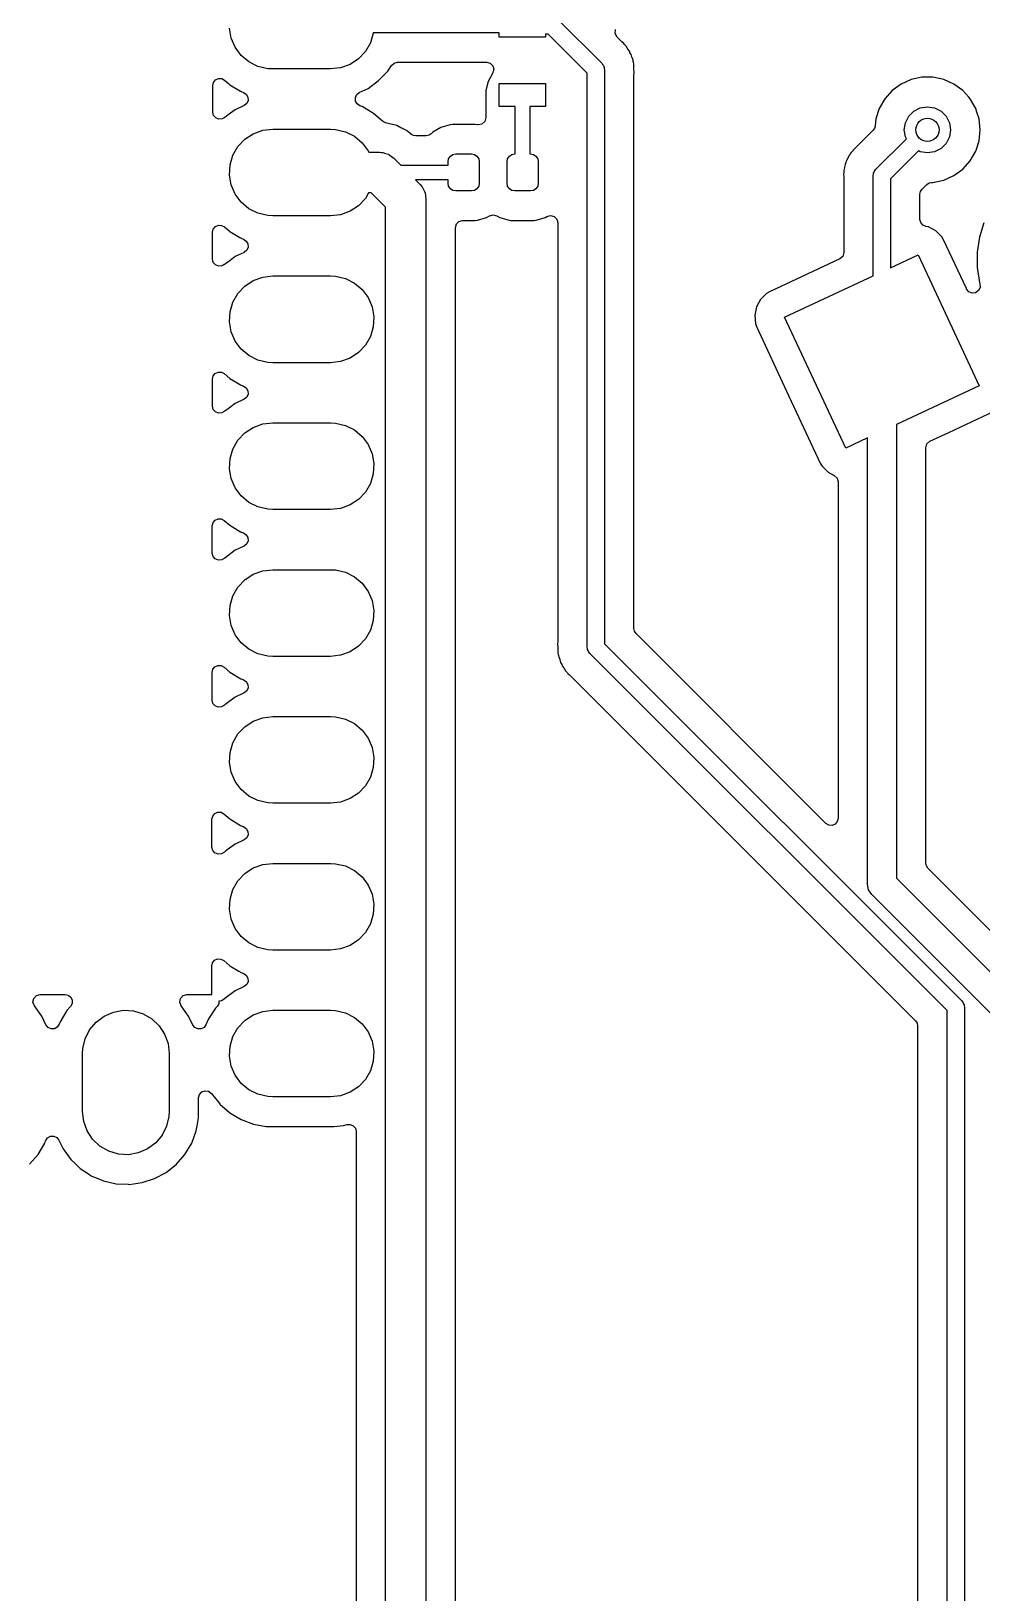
# Model space of a CAD drawing. Extents: x 15 to 269, y -160 to -43.
# Drawn here: x 144.67 to 161.11, y -106.1 to -79.09 of the extents above; entities that cross this region are included whole.
import ezdxf

# ---------------------------------------------------------------- set-up
doc = ezdxf.new("R2010")
doc.units = 0
doc.layers.add('BLACK', color=7, linetype='CONTINUOUS')

msp = doc.modelspace()

# ---------------------------------------------------------------- linework, layer by layer
at = {"layer": 'BLACK', "linetype": 'CONTINUOUS'}
for p, q in [((148.126, -79.2091), (148.095, -79.0376)), ((150.583, -79.1242), (150.533, -79.2911)), ((152.762, -79.119), (150.583, -79.119)), ((150.583, -79.119), (150.583, -79.1242)), ((152.762, -79.194), (152.762, -79.119)), ((153.776, -78.8879), (154.538, -79.6499)), ((154.767, -79.1318), (154.771, -79.0625)), ((154.8, -79.1927), (154.767, -79.1318)), ((148.194, -79.369), (148.126, -79.2091)), ((148.298, -79.5087), (148.194, -79.369)), ((150.533, -79.2911), (150.446, -79.4419)), ((153.562, -79.194), (152.762, -79.194)), ((153.608, -79.144), (153.562, -79.144)), ((153.562, -79.144), (153.562, -79.194)), ((154.282, -79.8181), (153.608, -79.144)), ((154.872, -79.2643), (154.8, -79.1927)), ((154.88, -79.2721), (154.872, -79.2643)), ((154.916, -79.3016), (154.88, -79.2721)), ((154.929, -79.3191), (154.916, -79.3016)), ((154.941, -79.3339), (154.929, -79.3191)), ((154.956, -79.3492), (154.941, -79.3339)), ((154.98, -79.389), (154.956, -79.3492)), ((154.986, -79.3988), (154.98, -79.389)), ((155.014, -79.4362), (154.986, -79.3988)), ((148.432, -79.6206), (148.298, -79.5087)), ((148.587, -79.6988), (148.432, -79.6206)), ((150.181, -79.6642), (150.017, -79.7238)), ((150.326, -79.5685), (150.181, -79.6642)), ((150.446, -79.4419), (150.326, -79.5685)), ((150.897, -79.6832), (150.942, -79.6423)), ((150.942, -79.6423), (151.001, -79.6275)), ((151.001, -79.6275), (152.541, -79.6275)), ((152.541, -79.6275), (152.602, -79.6438)), ((152.602, -79.6438), (152.648, -79.6884)), ((154.538, -79.6499), (154.548, -79.667)), ((154.548, -79.667), (154.562, -79.681)), ((155.019, -79.4504), (155.014, -79.4362)), ((155.022, -79.4563), (155.019, -79.4504)), ((155.03, -79.4738), (155.022, -79.4563)), ((155.041, -79.4924), (155.03, -79.4738)), ((155.054, -79.5369), (155.041, -79.4924)), ((155.041, -79.4924), (155.041, -79.4924)), ((155.041, -79.4924), (155.041, -79.4924)), ((155.058, -79.5479), (155.054, -79.5369)), ((155.075, -79.5909), (155.058, -79.5479)), ((155.078, -79.6124), (155.075, -79.5909)), ((155.082, -79.6314), (155.078, -79.6124)), ((155.088, -79.6522), (155.082, -79.6314)), ((155.089, -79.6984), (155.088, -79.6522)), ((147.818, -79.976), (147.854, -79.9325)), ((147.854, -79.9325), (147.905, -79.9093)), ((147.905, -79.9093), (147.961, -79.9111)), ((147.961, -79.9111), (148.011, -79.9375)), ((148.011, -79.9375), (148.079, -79.997)), ((148.757, -79.7389), (148.587, -79.6988)), ((148.844, -79.744), (148.757, -79.7389)), ((149.844, -79.744), (148.844, -79.744)), ((150.017, -79.7238), (149.844, -79.744)), ((150.492, -80.0787), (150.675, -79.9456)), ((150.675, -79.9456), (150.832, -79.7818)), ((150.832, -79.7818), (150.897, -79.6832)), ((152.643, -79.8225), (152.568, -79.9589)), ((152.645, -79.8187), (152.643, -79.8225)), ((152.65, -79.8112), (152.645, -79.8187)), ((152.645, -79.8187), (152.645, -79.8187)), ((152.648, -79.6884), (152.665, -79.7496)), ((152.665, -79.7496), (152.65, -79.8112)), ((154.282, -89.7461), (154.282, -79.8181)), ((154.562, -79.681), (154.567, -79.7001)), ((154.567, -79.7001), (154.577, -79.7172)), ((154.577, -79.7172), (154.577, -79.7369)), ((154.577, -79.7369), (154.582, -79.756)), ((154.582, -79.756), (154.582, -89.684)), ((155.09, -79.7101), (155.089, -79.6984)), ((155.09, -79.7146), (155.09, -79.7101)), ((155.09, -79.7437), (155.09, -79.7146)), ((155.09, -79.7146), (155.09, -79.7146)), ((155.091, -79.7476), (155.09, -79.7437)), ((155.09, -79.8424), (155.093, -79.821)), ((155.09, -89.422), (155.09, -79.8424)), ((155.092, -79.8067), (155.091, -79.7476)), ((155.093, -79.821), (155.092, -79.8067)), ((159.884, -79.9276), (159.71, -80.0052)), ((160.071, -79.8878), (159.884, -79.9276)), ((160.262, -79.8878), (160.071, -79.8878)), ((160.071, -79.8878), (160.071, -79.8878)), ((160.449, -79.9276), (160.262, -79.8878)), ((160.262, -79.8878), (160.262, -79.8878)), ((160.623, -80.0052), (160.449, -79.9276)), ((147.805, -80.4892), (147.806, -80.0308)), ((147.806, -80.0308), (147.818, -79.976)), ((148.079, -79.997), (148.101, -80.0163)), ((148.101, -80.0163), (148.287, -80.1269)), ((148.287, -80.1269), (148.296, -80.1325)), ((148.296, -80.1325), (148.31, -80.1377)), ((148.31, -80.1377), (148.338, -80.1482)), ((148.338, -80.1482), (148.385, -80.1802)), ((148.385, -80.1802), (148.413, -80.2303)), ((150.272, -80.2404), (150.295, -80.1881)), ((150.295, -80.1881), (150.34, -80.152)), ((150.34, -80.152), (150.492, -80.0787)), ((152.568, -79.9589), (152.528, -80.114)), ((152.528, -80.114), (152.528, -80.5857)), ((152.762, -80.394), (152.762, -79.994)), ((152.762, -79.994), (153.562, -79.994)), ((153.562, -79.994), (153.562, -80.394)), ((159.555, -80.1175), (159.427, -80.2594)), ((159.71, -80.0052), (159.555, -80.1175)), ((160.778, -80.1175), (160.623, -80.0052)), ((160.623, -80.0052), (160.623, -80.0052)), ((160.879, -80.2303), (160.778, -80.1175)), ((148.196, -80.4493), (148.075, -80.5373)), ((148.348, -80.376), (148.196, -80.4493)), ((148.393, -80.3399), (148.348, -80.376)), ((148.416, -80.2875), (148.393, -80.3399)), ((148.413, -80.2303), (148.416, -80.2875)), ((150.275, -80.2977), (150.272, -80.2404)), ((150.303, -80.3478), (150.275, -80.2977)), ((150.35, -80.3798), (150.303, -80.3478)), ((150.367, -80.3862), (150.35, -80.3798)), ((150.392, -80.3955), (150.367, -80.3862)), ((150.587, -80.5117), (150.392, -80.3955)), ((150.392, -80.3955), (150.392, -80.3955)), ((150.392, -80.3955), (150.392, -80.3955)), ((153.037, -80.394), (152.762, -80.394)), ((153.037, -81.214), (153.037, -80.394)), ((153.562, -80.394), (153.287, -80.394)), ((153.287, -80.394), (153.287, -81.214)), ((159.332, -80.4248), (159.273, -80.6064)), ((159.427, -80.2594), (159.332, -80.4248)), ((159.843, -80.5612), (159.931, -80.4727)), ((159.931, -80.4727), (160.043, -80.4159)), ((160.043, -80.4159), (160.166, -80.3963)), ((160.166, -80.3963), (160.29, -80.4159)), ((160.29, -80.4159), (160.401, -80.4727)), ((160.401, -80.4727), (160.49, -80.5612)), ((160.905, -80.2594), (160.879, -80.2303)), ((161.001, -80.4248), (160.905, -80.2594)), ((161.022, -80.4892), (161.001, -80.4248)), ((147.805, -80.4902), (147.805, -80.4892)), ((147.819, -80.5471), (147.805, -80.4902)), ((147.857, -80.5913), (147.819, -80.5471)), ((147.911, -80.6131), (147.857, -80.5913)), ((147.969, -80.6076), (147.911, -80.6131)), ((148.002, -80.5868), (147.969, -80.6076)), ((148.004, -80.589), (148.002, -80.5868)), ((148.013, -80.5824), (148.004, -80.589)), ((148.075, -80.5373), (148.013, -80.5824)), ((148.013, -80.5824), (148.013, -80.5824)), ((150.743, -80.6485), (150.587, -80.5117)), ((150.795, -80.6754), (150.743, -80.6485)), ((150.884, -80.6977), (150.795, -80.6754)), ((150.888, -80.6984), (150.884, -80.6977)), ((150.966, -80.7156), (150.888, -80.6984)), ((150.988, -80.7234), (150.966, -80.7156)), ((151.06, -80.759), (150.988, -80.7234)), ((150.988, -80.7234), (150.988, -80.7234)), ((150.988, -80.7234), (150.988, -80.7234)), ((151.753, -80.7537), (151.613, -80.8365)), ((151.91, -80.7084), (151.753, -80.7537)), ((151.946, -80.7055), (151.91, -80.7084)), ((152.346, -80.7055), (151.946, -80.7055)), ((152.382, -80.7084), (152.346, -80.7055)), ((152.346, -80.7055), (152.346, -80.7055)), ((152.395, -80.7093), (152.382, -80.7084)), ((152.382, -80.7084), (152.382, -80.7084)), ((152.461, -80.6962), (152.395, -80.7093)), ((152.51, -80.6505), (152.461, -80.6962)), ((152.528, -80.5857), (152.51, -80.6505)), ((159.26, -80.7328), (159.248, -80.7733)), ((159.273, -80.6064), (159.26, -80.7328)), ((159.766, -80.7963), (159.786, -80.6727)), ((159.786, -80.6727), (159.843, -80.5612)), ((160.49, -80.5612), (160.547, -80.6727)), ((160.547, -80.6727), (160.566, -80.7963)), ((161.06, -80.6064), (161.022, -80.4892)), ((161.08, -80.7963), (161.06, -80.6064)), ((148.242, -81.0861), (148.362, -80.9595)), ((148.362, -80.9595), (148.507, -80.8638)), ((148.507, -80.8638), (148.671, -80.8042)), ((148.671, -80.8042), (148.844, -80.784)), ((148.844, -80.784), (149.844, -80.784)), ((149.844, -80.784), (149.931, -80.7891)), ((149.931, -80.7891), (150.101, -80.8292)), ((150.101, -80.8292), (150.256, -80.9074)), ((150.256, -80.9074), (150.39, -81.0193)), ((150.39, -81.0193), (150.494, -81.159)), ((151.063, -80.7604), (151.06, -80.759)), ((151.135, -80.7941), (151.063, -80.7604)), ((151.155, -80.8064), (151.135, -80.7941)), ((151.135, -80.7941), (151.135, -80.7941)), ((151.135, -80.7941), (151.135, -80.7941)), ((151.217, -80.8565), (151.155, -80.8064)), ((151.22, -80.8586), (151.217, -80.8565)), ((151.242, -80.8752), (151.22, -80.8586)), ((151.277, -80.894), (151.242, -80.8752)), ((151.317, -80.9005), (151.277, -80.894)), ((151.498, -80.9005), (151.317, -80.9005)), ((151.546, -80.8911), (151.498, -80.9005)), ((151.586, -80.8642), (151.546, -80.8911)), ((151.613, -80.8365), (151.586, -80.8642)), ((159.224, -80.8076), (158.974, -81.0571)), ((159.248, -80.7733), (159.224, -80.8076)), ((159.273, -81.4777), (159.801, -80.9496)), ((159.786, -80.92), (159.766, -80.7963)), ((159.801, -80.9496), (159.786, -80.92)), ((160.547, -80.92), (160.49, -81.0315)), ((160.566, -80.7963), (160.547, -80.92)), ((161.012, -81.1327), (161.06, -80.9863)), ((161.06, -80.9863), (161.08, -80.7963)), ((148.105, -81.4038), (148.155, -81.2369)), ((148.155, -81.2369), (148.242, -81.0861)), ((150.494, -81.159), (150.504, -81.184)), ((150.504, -81.184), (150.69, -81.184)), ((150.69, -81.184), (150.726, -81.187)), ((150.726, -81.187), (150.733, -81.1867)), ((150.733, -81.1867), (150.737, -81.1879)), ((150.737, -81.1879), (150.748, -81.1888)), ((150.748, -81.1888), (150.795, -81.2052)), ((150.795, -81.2052), (150.844, -81.2196)), ((150.844, -81.2196), (150.85, -81.2238)), ((150.85, -81.2238), (150.857, -81.2262)), ((150.857, -81.2262), (150.896, -81.2572)), ((150.896, -81.2572), (150.937, -81.2865)), ((150.937, -81.2865), (151.06, -81.409)), ((151.876, -81.349), (151.886, -81.2973)), ((151.886, -81.2973), (151.916, -81.2535)), ((151.916, -81.2535), (151.959, -81.2243)), ((151.959, -81.2243), (152.011, -81.214)), ((152.011, -81.214), (152.281, -81.214)), ((152.281, -81.214), (152.333, -81.2243)), ((152.333, -81.2243), (152.376, -81.2535)), ((152.376, -81.2535), (152.406, -81.2973)), ((152.406, -81.2973), (152.416, -81.349)), ((152.896, -81.349), (152.906, -81.2973)), ((152.906, -81.2973), (152.936, -81.2535)), ((152.936, -81.2535), (152.979, -81.2243)), ((152.979, -81.2243), (153.031, -81.214)), ((153.031, -81.214), (153.037, -81.214)), ((153.287, -81.214), (153.301, -81.214)), ((153.301, -81.214), (153.353, -81.2243)), ((153.353, -81.2243), (153.396, -81.2535)), ((153.396, -81.2535), (153.426, -81.2973)), ((153.426, -81.2973), (153.436, -81.349)), ((158.789, -81.2884), (158.784, -81.2989)), ((158.808, -81.2459), (158.789, -81.2884)), ((158.821, -81.2289), (158.808, -81.2459)), ((158.832, -81.2126), (158.821, -81.2289)), ((158.842, -81.1937), (158.832, -81.2126)), ((158.874, -81.1599), (158.842, -81.1937)), ((158.881, -81.1511), (158.874, -81.1599)), ((158.884, -81.1475), (158.881, -81.1511)), ((158.888, -81.1435), (158.884, -81.1475)), ((158.905, -81.1268), (158.888, -81.1435)), ((158.907, -81.1241), (158.905, -81.1268)), ((158.958, -81.0706), (158.907, -81.1241)), ((158.974, -81.0571), (158.958, -81.0706)), ((160.013, -81.1617), (159.529, -81.6459)), ((160.043, -81.1768), (160.013, -81.1617)), ((160.166, -81.1963), (160.043, -81.1768)), ((160.29, -81.1768), (160.166, -81.1963)), ((160.401, -81.12), (160.29, -81.1768)), ((160.49, -81.0315), (160.401, -81.12)), ((160.906, -81.3316), (161.001, -81.1679)), ((161.001, -81.1679), (161.012, -81.1327)), ((148.095, -81.5776), (148.105, -81.4038)), ((151.06, -81.409), (151.876, -81.409)), ((151.876, -81.409), (151.876, -81.349)), ((152.416, -81.349), (152.416, -81.719)), ((152.896, -81.719), (152.896, -81.349)), ((153.436, -81.349), (153.436, -81.719)), ((158.719, -81.5416), (158.715, -81.563)), ((158.715, -81.563), (158.72, -81.609)), ((158.72, -81.5222), (158.719, -81.5416)), ((158.732, -81.4558), (158.72, -81.5006)), ((158.72, -81.5006), (158.72, -81.5222)), ((158.734, -81.4443), (158.732, -81.4558)), ((158.742, -81.3986), (158.734, -81.4443)), ((158.75, -81.3788), (158.742, -81.3986)), ((158.756, -81.3604), (158.75, -81.3788)), ((158.762, -81.3395), (158.756, -81.3604)), ((158.784, -81.2989), (158.762, -81.3395)), ((159.229, -81.5838), (159.234, -81.5647)), ((159.234, -81.545), (159.244, -81.5279)), ((159.234, -81.5647), (159.234, -81.545)), ((159.244, -81.5279), (159.249, -81.5088)), ((159.249, -81.5088), (159.263, -81.4948)), ((159.263, -81.4948), (159.273, -81.4777)), ((160.623, -81.5875), (160.778, -81.4752)), ((160.778, -81.4752), (160.905, -81.3333)), ((160.905, -81.3333), (160.906, -81.3316)), ((148.126, -81.7491), (148.095, -81.5776)), ((148.194, -81.909), (148.126, -81.7491)), ((151.876, -81.659), (151.31, -81.659)), ((151.31, -81.659), (151.391, -81.7405)), ((151.391, -81.7405), (151.415, -81.7681)), ((151.415, -81.7681), (151.42, -81.773)), ((151.42, -81.773), (151.422, -81.7769)), ((151.422, -81.7769), (151.429, -81.7846)), ((151.429, -81.7846), (151.451, -81.83)), ((151.451, -81.83), (151.475, -81.8744)), ((151.876, -81.719), (151.876, -81.659)), ((151.886, -81.7707), (151.876, -81.719)), ((151.916, -81.8145), (151.886, -81.7707)), ((151.959, -81.8437), (151.916, -81.8145)), ((152.376, -81.8145), (152.333, -81.8437)), ((152.406, -81.7707), (152.376, -81.8145)), ((152.416, -81.719), (152.406, -81.7707)), ((152.906, -81.7707), (152.896, -81.719)), ((152.936, -81.8145), (152.906, -81.7707)), ((152.979, -81.8437), (152.936, -81.8145)), ((153.396, -81.8145), (153.353, -81.8437)), ((153.426, -81.7707), (153.396, -81.8145)), ((153.436, -81.719), (153.426, -81.7707)), ((158.72, -81.609), (158.72, -81.6207)), ((158.72, -81.6207), (158.72, -82.9179)), ((159.229, -83.3209), (159.229, -81.5838)), ((159.529, -81.6459), (159.529, -83.181)), ((160.047, -81.8605), (160.074, -81.8202)), ((160.074, -81.8202), (160.153, -81.7412)), ((160.153, -81.7412), (160.193, -81.7143)), ((160.193, -81.7143), (160.24, -81.7048)), ((160.24, -81.7048), (160.262, -81.7048)), ((160.262, -81.7048), (160.449, -81.6651)), ((160.449, -81.6651), (160.623, -81.5875)), ((160.449, -81.6651), (160.449, -81.6651)), ((160.449, -81.6651), (160.449, -81.6651)), ((148.298, -82.0487), (148.194, -81.909)), ((148.432, -82.1606), (148.298, -82.0487)), ((150.446, -81.9819), (150.326, -82.1085)), ((150.502, -81.884), (150.446, -81.9819)), ((150.545, -81.884), (150.502, -81.884)), ((150.794, -82.133), (150.545, -81.884)), ((151.475, -81.8744), (151.476, -81.8816)), ((151.476, -81.8816), (151.479, -81.8881)), ((151.479, -81.8881), (151.486, -81.9382)), ((151.486, -81.9382), (151.494, -81.988)), ((151.494, -81.988), (151.494, -117.631)), ((152.011, -81.854), (151.959, -81.8437)), ((152.281, -81.854), (152.011, -81.854)), ((152.333, -81.8437), (152.281, -81.854)), ((153.031, -81.854), (152.979, -81.8437)), ((153.301, -81.854), (153.031, -81.854)), ((153.353, -81.8437), (153.301, -81.854)), ((160.037, -81.9079), (160.047, -81.8605)), ((160.037, -82.3447), (160.037, -81.9079)), ((148.587, -82.2388), (148.432, -82.1606)), ((148.757, -82.2789), (148.587, -82.2388)), ((148.844, -82.284), (148.757, -82.2789)), ((149.844, -82.284), (148.844, -82.284)), ((150.017, -82.2638), (149.844, -82.284)), ((150.181, -82.2042), (150.017, -82.2638)), ((150.326, -82.1085), (150.181, -82.2042)), ((150.794, -117.631), (150.794, -82.133)), ((152.064, -82.3791), (152.126, -82.3625)), ((152.126, -82.3625), (152.346, -82.3625)), ((152.346, -82.3625), (152.382, -82.3596)), ((152.346, -82.3625), (152.346, -82.3625)), ((152.382, -82.3596), (152.539, -82.3143)), ((152.539, -82.3143), (152.582, -82.2889)), ((152.582, -82.2889), (152.593, -82.2822)), ((152.593, -82.2822), (152.656, -82.2649)), ((152.656, -82.2649), (152.719, -82.2822)), ((152.719, -82.2822), (152.773, -82.3143)), ((152.773, -82.3143), (152.93, -82.3596)), ((152.93, -82.3596), (152.93, -82.3596)), ((152.93, -82.3596), (152.966, -82.3625)), ((152.966, -82.3625), (153.366, -82.3625)), ((153.366, -82.3625), (153.402, -82.3596)), ((153.402, -82.3596), (153.557, -82.3148)), ((153.557, -82.3148), (153.559, -82.3143)), ((153.559, -82.3143), (153.586, -82.2978)), ((153.559, -82.3143), (153.559, -82.3143)), ((153.559, -82.3143), (153.559, -82.3143)), ((153.586, -82.2978), (153.649, -82.2806)), ((153.649, -82.2806), (153.711, -82.2969)), ((153.711, -82.2969), (153.757, -82.3423)), ((153.757, -82.3423), (153.773, -82.4046)), ((160.05, -82.3992), (160.037, -82.3447)), ((147.803, -82.5686), (147.816, -82.5139)), ((147.803, -83.0328), (147.803, -82.5686)), ((147.816, -82.5139), (147.852, -82.4704)), ((147.852, -82.4704), (147.903, -82.4472)), ((147.903, -82.4472), (147.959, -82.4489)), ((147.959, -82.4489), (148.009, -82.4754)), ((148.009, -82.4754), (148.088, -82.5448)), ((148.088, -82.5448), (148.101, -82.5563)), ((148.101, -82.5563), (148.274, -82.6594)), ((152.002, -82.4865), (152.019, -82.4245)), ((152.002, -117.497), (152.002, -82.4865)), ((152.019, -82.4245), (152.064, -82.3791)), ((153.773, -82.4046), (153.773, -89.6597)), ((160.085, -82.4426), (160.05, -82.3992)), ((160.136, -82.4661), (160.085, -82.4426)), ((160.182, -82.4757), (160.136, -82.4661)), ((160.311, -82.5448), (160.182, -82.4757)), ((160.182, -82.4757), (160.182, -82.4757)), ((160.182, -82.4757), (160.182, -82.4757)), ((160.415, -82.6473), (160.311, -82.5448)), ((160.446, -82.6995), (160.415, -82.6473)), ((161.143, -82.404), (161.066, -82.6547)), ((148.348, -82.916), (148.196, -82.9893)), ((148.274, -82.6594), (148.296, -82.6725)), ((148.296, -82.6725), (148.307, -82.6767)), ((148.307, -82.6767), (148.338, -82.6882)), ((148.338, -82.6882), (148.385, -82.7202)), ((148.393, -82.8799), (148.348, -82.916)), ((148.385, -82.7202), (148.413, -82.7703)), ((148.416, -82.8276), (148.393, -82.8799)), ((148.413, -82.7703), (148.416, -82.8276)), ((158.72, -82.9179), (158.701, -82.9846)), ((160.839, -83.5423), (160.446, -82.6995)), ((161.066, -82.6547), (161.027, -82.9142)), ((161.027, -82.9142), (161.027, -83.1765)), ((147.816, -83.0896), (147.803, -83.0328)), ((147.855, -83.1338), (147.816, -83.0896)), ((147.909, -83.1556), (147.855, -83.1338)), ((147.967, -83.1501), (147.909, -83.1556)), ((148.002, -83.1274), (147.967, -83.1501)), ((148.004, -83.129), (148.002, -83.1274)), ((148.013, -83.1224), (148.004, -83.129)), ((148.076, -83.0767), (148.013, -83.1224)), ((148.013, -83.1224), (148.013, -83.1224)), ((148.196, -82.9893), (148.076, -83.0767)), ((158.649, -83.0303), (157.436, -83.5958)), ((158.701, -82.9846), (158.649, -83.0303)), ((159.529, -83.181), (160.006, -82.9584)), ((160.006, -82.9584), (161.063, -85.2242)), ((161.027, -83.1765), (161.066, -83.436)), ((148.362, -83.4995), (148.507, -83.4038)), ((148.507, -83.4038), (148.671, -83.3442)), ((148.671, -83.3442), (148.844, -83.324)), ((148.844, -83.324), (149.844, -83.324)), ((149.844, -83.324), (149.931, -83.3291)), ((149.931, -83.3291), (150.101, -83.3692)), ((150.101, -83.3692), (150.256, -83.4474)), ((150.256, -83.4474), (150.39, -83.5593)), ((157.695, -84.0361), (159.229, -83.3209)), ((161.066, -83.436), (161.074, -83.4607)), ((148.155, -83.7769), (148.242, -83.6261)), ((148.242, -83.6261), (148.362, -83.4995)), ((150.39, -83.5593), (150.494, -83.699)), ((150.494, -83.699), (150.562, -83.8589)), ((157.384, -83.6273), (157.281, -83.7315)), ((157.436, -83.5958), (157.384, -83.6273)), ((160.843, -83.5496), (160.839, -83.5423)), ((160.882, -83.5971), (160.843, -83.5496)), ((160.939, -83.6201), (160.882, -83.5971)), ((161, -83.6129), (160.939, -83.6201)), ((161.05, -83.5773), (161, -83.6129)), ((161.077, -83.522), (161.05, -83.5773)), ((161.074, -83.4607), (161.077, -83.522)), ((148.095, -84.1176), (148.105, -83.9438)), ((148.105, -83.9438), (148.155, -83.7769)), ((150.562, -83.8589), (150.593, -84.0304)), ((157.212, -83.8604), (157.182, -84.0035)), ((157.281, -83.7315), (157.212, -83.8604)), ((148.126, -84.2891), (148.095, -84.1176)), ((150.583, -84.2042), (150.533, -84.3711)), ((150.593, -84.0304), (150.583, -84.2042)), ((157.182, -84.0035), (157.194, -84.1493)), ((157.194, -84.1493), (157.214, -84.2069)), ((157.214, -84.2069), (157.731, -85.3161)), ((158.752, -86.3019), (157.695, -84.0361)), ((148.194, -84.449), (148.126, -84.2891)), ((148.298, -84.5887), (148.194, -84.449)), ((150.446, -84.5219), (150.326, -84.6485)), ((150.533, -84.3711), (150.446, -84.5219)), ((148.432, -84.7006), (148.298, -84.5887)), ((148.587, -84.7788), (148.432, -84.7006)), ((148.757, -84.8189), (148.587, -84.7788)), ((150.017, -84.8038), (149.844, -84.824)), ((150.181, -84.7442), (150.017, -84.8038)), ((150.326, -84.6485), (150.181, -84.7442)), ((147.801, -85.1065), (147.814, -85.0518)), ((147.814, -85.0518), (147.849, -85.0083)), ((147.849, -85.0083), (147.9, -84.985)), ((147.9, -84.985), (147.957, -84.9868)), ((147.957, -84.9868), (148.006, -85.0133)), ((148.006, -85.0133), (148.101, -85.0963)), ((148.844, -84.824), (148.757, -84.8189)), ((149.844, -84.824), (148.844, -84.824)), ((147.8, -85.5753), (147.801, -85.1065)), ((148.101, -85.0963), (148.284, -85.2052)), ((148.284, -85.2052), (148.296, -85.2125)), ((148.296, -85.2125), (148.314, -85.2193)), ((148.314, -85.2193), (148.338, -85.2282)), ((148.338, -85.2282), (148.385, -85.2602)), ((148.385, -85.2602), (148.413, -85.3103)), ((148.413, -85.3103), (148.416, -85.3675)), ((157.731, -85.3161), (158.311, -86.5609)), ((161.063, -85.2242), (159.629, -85.8928)), ((147.814, -85.6321), (147.8, -85.5753)), ((148.196, -85.5293), (148.07, -85.6204)), ((148.348, -85.456), (148.196, -85.5293)), ((148.393, -85.4199), (148.348, -85.456)), ((148.416, -85.3675), (148.393, -85.4199)), ((147.852, -85.6764), (147.814, -85.6321)), ((147.906, -85.6982), (147.852, -85.6764)), ((147.965, -85.6927), (147.906, -85.6982)), ((148.003, -85.6681), (147.965, -85.6927)), ((148.004, -85.669), (148.003, -85.6681)), ((148.013, -85.6624), (148.004, -85.669)), ((148.07, -85.6204), (148.013, -85.6624)), ((148.013, -85.6624), (148.013, -85.6624)), ((148.507, -85.9438), (148.671, -85.8842)), ((148.671, -85.8842), (148.844, -85.864)), ((148.844, -85.864), (149.844, -85.864)), ((149.844, -85.864), (149.931, -85.8691)), ((149.931, -85.8691), (150.101, -85.9092)), ((160.538, -86.0299), (161.322, -85.6645)), ((148.242, -86.1661), (148.362, -86.0395)), ((148.362, -86.0395), (148.507, -85.9438)), ((150.101, -85.9092), (150.256, -85.9874)), ((150.256, -85.9874), (150.39, -86.0993)), ((150.39, -86.0993), (150.494, -86.239)), ((159.129, -86.126), (158.752, -86.3019)), ((159.129, -93.8445), (159.129, -86.126)), ((159.629, -85.8928), (159.629, -93.7409)), ((160.209, -86.1834), (160.538, -86.0299)), ((148.105, -86.4838), (148.155, -86.3169)), ((148.155, -86.3169), (148.242, -86.1661)), ((150.494, -86.239), (150.562, -86.3989)), ((150.562, -86.3989), (150.593, -86.5704)), ((160.137, -86.2958), (160.157, -86.2291)), ((160.137, -93.4789), (160.137, -86.2958)), ((160.157, -86.2291), (160.209, -86.1834)), ((148.095, -86.6576), (148.105, -86.4838)), ((148.126, -86.8291), (148.095, -86.6576)), ((150.593, -86.5704), (150.583, -86.7442)), ((158.311, -86.5609), (158.343, -86.613)), ((158.343, -86.613), (158.447, -86.7156)), ((148.194, -86.989), (148.126, -86.8291)), ((150.533, -86.9111), (150.446, -87.0619)), ((150.583, -86.7442), (150.533, -86.9111)), ((158.447, -86.7156), (158.555, -86.7734)), ((158.555, -86.7734), (158.603, -86.819)), ((158.603, -86.819), (158.62, -86.8827)), ((158.62, -86.8827), (158.62, -92.7039)), ((148.298, -87.1287), (148.194, -86.989)), ((148.432, -87.2406), (148.298, -87.1287)), ((150.326, -87.1885), (150.181, -87.2842)), ((150.446, -87.0619), (150.326, -87.1885)), ((148.587, -87.3188), (148.432, -87.2406)), ((148.757, -87.3589), (148.587, -87.3188)), ((148.844, -87.364), (148.757, -87.3589)), ((149.844, -87.364), (148.844, -87.364)), ((150.017, -87.3438), (149.844, -87.364)), ((150.181, -87.2842), (150.017, -87.3438)), ((147.798, -87.6444), (147.811, -87.5896)), ((147.798, -88.1179), (147.798, -87.6444)), ((147.811, -87.5896), (147.847, -87.5462)), ((147.847, -87.5462), (147.898, -87.5229)), ((147.898, -87.5229), (147.954, -87.5247)), ((147.954, -87.5247), (148.004, -87.5511)), ((148.004, -87.5511), (148.101, -87.6363)), ((148.101, -87.6363), (148.287, -87.7475)), ((148.287, -87.7475), (148.296, -87.7525)), ((148.296, -87.7525), (148.303, -87.755)), ((148.303, -87.755), (148.338, -87.7682)), ((148.338, -87.7682), (148.385, -87.8002)), ((148.348, -87.996), (148.196, -88.0693)), ((148.393, -87.9599), (148.348, -87.996)), ((148.385, -87.8002), (148.413, -87.8503)), ((148.416, -87.9076), (148.393, -87.9599)), ((148.413, -87.8503), (148.416, -87.9076)), ((147.812, -88.1747), (147.798, -88.1179)), ((147.85, -88.2189), (147.812, -88.1747)), ((147.904, -88.2407), (147.85, -88.2189)), ((147.962, -88.2352), (147.904, -88.2407)), ((148.003, -88.2088), (147.962, -88.2352)), ((148.004, -88.209), (148.003, -88.2088)), ((148.007, -88.2066), (148.004, -88.209)), ((148.011, -88.2037), (148.007, -88.2066)), ((148.013, -88.2024), (148.011, -88.2037)), ((148.196, -88.0693), (148.013, -88.2024)), ((148.242, -88.7061), (148.362, -88.5795)), ((148.362, -88.5795), (148.507, -88.4838)), ((148.507, -88.4838), (148.671, -88.4242)), ((148.671, -88.4242), (148.844, -88.404)), ((148.844, -88.404), (149.844, -88.404)), ((149.844, -88.404), (149.931, -88.4091)), ((149.931, -88.4091), (150.101, -88.4492)), ((150.101, -88.4492), (150.256, -88.5274)), ((150.256, -88.5274), (150.39, -88.6393)), ((148.105, -89.0238), (148.155, -88.8569)), ((148.155, -88.8569), (148.242, -88.7061)), ((150.39, -88.6393), (150.494, -88.779)), ((150.494, -88.779), (150.562, -88.9389)), ((148.095, -89.1976), (148.105, -89.0238)), ((150.562, -88.9389), (150.593, -89.1104)), ((150.593, -89.1104), (150.583, -89.2842)), ((148.126, -89.3691), (148.095, -89.1976)), ((148.194, -89.529), (148.126, -89.3691)), ((150.583, -89.2842), (150.533, -89.4511)), ((148.298, -89.6687), (148.194, -89.529)), ((148.432, -89.7806), (148.298, -89.6687)), ((150.446, -89.6019), (150.326, -89.7285)), ((150.533, -89.4511), (150.446, -89.6019)), ((153.773, -89.6597), (153.771, -89.6811)), ((155.1, -89.4694), (155.09, -89.422)), ((155.127, -89.5097), (155.1, -89.4694)), ((158.409, -92.7915), (155.127, -89.5097)), ((148.587, -89.8588), (148.432, -89.7806)), ((148.757, -89.8989), (148.587, -89.8588)), ((148.844, -89.904), (148.757, -89.8989)), ((149.844, -89.904), (148.844, -89.904)), ((150.017, -89.8838), (149.844, -89.904)), ((150.181, -89.8242), (150.017, -89.8838)), ((150.326, -89.7285), (150.181, -89.8242)), ((153.771, -89.6811), (153.773, -89.7545)), ((153.773, -89.7545), (153.773, -89.7584)), ((153.773, -89.7584), (153.773, -89.7875)), ((153.773, -89.7875), (153.774, -89.792)), ((153.774, -89.792), (153.775, -89.8037)), ((153.775, -89.8037), (153.776, -89.8499)), ((153.776, -89.8499), (153.782, -89.8707)), ((153.782, -89.8707), (153.786, -89.8897)), ((153.786, -89.8897), (153.789, -89.9112)), ((153.789, -89.9112), (153.806, -89.9542)), ((154.287, -89.7652), (154.282, -89.7461)), ((154.287, -89.7849), (154.287, -89.7652)), ((154.297, -89.802), (154.287, -89.7849)), ((154.302, -89.8211), (154.297, -89.802)), ((154.316, -89.8351), (154.302, -89.8211)), ((154.326, -89.8522), (154.316, -89.8351)), ((160.505, -96.0312), (154.326, -89.8522)), ((154.582, -89.684), (160.761, -95.863)), ((147.795, -90.6604), (147.796, -90.1823)), ((147.796, -90.1823), (147.809, -90.1275)), ((147.809, -90.1275), (147.844, -90.084)), ((147.844, -90.084), (147.896, -90.0608)), ((147.896, -90.0608), (147.952, -90.0626)), ((147.952, -90.0626), (148.001, -90.089)), ((148.001, -90.089), (148.101, -90.1763)), ((148.101, -90.1763), (148.294, -90.2914)), ((153.806, -89.9542), (153.81, -89.9652)), ((153.81, -89.9652), (153.823, -90.0097)), ((153.823, -90.0097), (153.834, -90.0283)), ((153.834, -90.0283), (153.842, -90.0458)), ((153.842, -90.0458), (153.85, -90.0658)), ((153.85, -90.0658), (153.85, -90.0658)), ((153.85, -90.0658), (153.878, -90.1033)), ((153.878, -90.1033), (153.884, -90.113)), ((153.884, -90.113), (153.908, -90.1529)), ((153.908, -90.1529), (153.908, -90.1529)), ((153.908, -90.1529), (153.923, -90.1682)), ((153.923, -90.1682), (153.935, -90.183)), ((153.935, -90.183), (153.94, -90.1893)), ((153.94, -90.1893), (153.948, -90.2004)), ((153.948, -90.2004), (153.971, -90.2197)), ((148.294, -90.2914), (148.296, -90.2925)), ((148.296, -90.2925), (148.314, -90.2993)), ((148.314, -90.2993), (148.338, -90.3082)), ((148.338, -90.3082), (148.385, -90.3402)), ((148.385, -90.3402), (148.413, -90.3903)), ((148.416, -90.4475), (148.393, -90.4999)), ((148.413, -90.3903), (148.416, -90.4475)), ((153.971, -90.2197), (153.984, -90.23)), ((153.984, -90.23), (153.992, -90.2378)), ((153.992, -90.2378), (159.96, -96.2055)), ((147.809, -90.7172), (147.795, -90.6604)), ((147.847, -90.7615), (147.809, -90.7172)), ((148.009, -90.7462), (147.96, -90.7778)), ((148.013, -90.7424), (148.009, -90.7462)), ((148.196, -90.6093), (148.013, -90.7424)), ((148.348, -90.536), (148.196, -90.6093)), ((148.393, -90.4999), (148.348, -90.536)), ((147.902, -90.7833), (147.847, -90.7615)), ((147.96, -90.7778), (147.902, -90.7833)), ((148.507, -91.0238), (148.671, -90.9642)), ((148.671, -90.9642), (148.844, -90.944)), ((148.844, -90.944), (149.844, -90.944)), ((149.844, -90.944), (149.931, -90.9491)), ((149.931, -90.9491), (150.101, -90.9892)), ((150.101, -90.9892), (150.256, -91.0674)), ((148.155, -91.3969), (148.242, -91.2461)), ((148.242, -91.2461), (148.362, -91.1195)), ((148.362, -91.1195), (148.507, -91.0238)), ((150.256, -91.0674), (150.39, -91.1793)), ((150.39, -91.1793), (150.494, -91.319)), ((148.105, -91.5638), (148.155, -91.3969)), ((150.494, -91.319), (150.562, -91.4789)), ((150.562, -91.4789), (150.593, -91.6504)), ((148.095, -91.7376), (148.105, -91.5638)), ((148.126, -91.9091), (148.095, -91.7376)), ((150.583, -91.8242), (150.533, -91.9911)), ((150.593, -91.6504), (150.583, -91.8242)), ((148.194, -92.069), (148.126, -91.9091)), ((148.298, -92.2087), (148.194, -92.069)), ((150.533, -91.9911), (150.446, -92.1419)), ((148.432, -92.3206), (148.298, -92.2087)), ((148.587, -92.3988), (148.432, -92.3206)), ((150.181, -92.3642), (150.017, -92.4238)), ((150.326, -92.2685), (150.181, -92.3642)), ((150.446, -92.1419), (150.326, -92.2685)), ((147.806, -92.6654), (147.842, -92.6219)), ((147.842, -92.6219), (147.893, -92.5987)), ((147.893, -92.5987), (147.949, -92.6005)), ((147.949, -92.6005), (147.999, -92.6269)), ((147.999, -92.6269), (148.101, -92.7163)), ((148.757, -92.4389), (148.587, -92.3988)), ((148.844, -92.444), (148.757, -92.4389)), ((149.844, -92.444), (148.844, -92.444)), ((150.017, -92.4238), (149.844, -92.444)), ((147.793, -92.7201), (147.806, -92.6654)), ((147.793, -93.1592), (147.793, -92.7201)), ((148.101, -92.7163), (148.286, -92.8263)), ((148.286, -92.8263), (148.296, -92.8325)), ((148.296, -92.8325), (148.314, -92.8393)), ((148.314, -92.8393), (148.338, -92.8482)), ((148.338, -92.8482), (148.385, -92.8802)), ((148.385, -92.8802), (148.413, -92.9303)), ((158.458, -92.8218), (158.409, -92.7915)), ((158.516, -92.8263), (158.458, -92.8218)), ((158.569, -92.8042), (158.516, -92.8263)), ((158.607, -92.7602), (158.569, -92.8042)), ((158.62, -92.7039), (158.607, -92.7602)), ((147.793, -93.203), (147.793, -93.1592)), ((148.196, -93.1493), (148.056, -93.2509)), ((148.348, -93.076), (148.196, -93.1493)), ((148.393, -93.0399), (148.348, -93.076)), ((148.416, -92.9875), (148.393, -93.0399)), ((148.413, -92.9303), (148.416, -92.9875)), ((147.807, -93.2598), (147.793, -93.203)), ((147.845, -93.304), (147.807, -93.2598)), ((147.899, -93.3258), (147.845, -93.304)), ((147.957, -93.3203), (147.899, -93.3258)), ((148.007, -93.2888), (147.957, -93.3203)), ((148.013, -93.2824), (148.007, -93.2888)), ((148.028, -93.2716), (148.013, -93.2824)), ((148.056, -93.2509), (148.028, -93.2716)), ((148.242, -93.7861), (148.362, -93.6595)), ((148.362, -93.6595), (148.507, -93.5638)), ((148.507, -93.5638), (148.671, -93.5042)), ((148.671, -93.5042), (148.844, -93.484)), ((148.844, -93.484), (149.844, -93.484)), ((149.844, -93.484), (149.931, -93.4891)), ((149.931, -93.4891), (150.101, -93.5292)), ((150.101, -93.5292), (150.256, -93.6074)), ((150.256, -93.6074), (150.39, -93.7193)), ((150.39, -93.7193), (150.494, -93.859)), ((160.147, -93.5264), (160.137, -93.4789)), ((160.174, -93.5666), (160.147, -93.5264)), ((161.505, -94.8979), (160.174, -93.5666)), ((148.105, -94.1038), (148.155, -93.9369)), ((148.155, -93.9369), (148.242, -93.7861)), ((150.494, -93.859), (150.562, -94.0189)), ((159.148, -93.9401), (159.129, -93.8445)), ((159.202, -94.0212), (159.148, -93.9401)), ((159.629, -93.7409), (166.73, -100.842)), ((148.095, -94.2776), (148.105, -94.1038)), ((150.562, -94.0189), (150.593, -94.1904)), ((150.593, -94.1904), (150.583, -94.3642)), ((166.248, -101.067), (159.202, -94.0212)), ((148.126, -94.4491), (148.095, -94.2776)), ((148.194, -94.609), (148.126, -94.4491)), ((150.533, -94.5311), (150.446, -94.6819)), ((150.583, -94.3642), (150.533, -94.5311)), ((148.298, -94.7487), (148.194, -94.609)), ((148.432, -94.8606), (148.298, -94.7487)), ((150.446, -94.6819), (150.326, -94.8085)), ((148.587, -94.9388), (148.432, -94.8606)), ((148.757, -94.9789), (148.587, -94.9388)), ((148.844, -94.984), (148.757, -94.9789)), ((149.844, -94.984), (148.844, -94.984)), ((150.017, -94.9638), (149.844, -94.984)), ((150.181, -94.9042), (150.017, -94.9638)), ((150.326, -94.8085), (150.181, -94.9042)), ((147.791, -95.258), (147.804, -95.2033)), ((147.791, -95.7252), (147.791, -95.258)), ((147.804, -95.2033), (147.839, -95.1598)), ((147.839, -95.1598), (147.891, -95.1365)), ((147.891, -95.1365), (147.947, -95.1383)), ((147.947, -95.1383), (147.997, -95.1648)), ((147.997, -95.1648), (148.101, -95.2563)), ((148.101, -95.2563), (148.256, -95.3484)), ((148.256, -95.3484), (148.296, -95.3725)), ((148.296, -95.3725), (148.299, -95.3739)), ((148.299, -95.3739), (148.338, -95.3882)), ((148.338, -95.3882), (148.385, -95.4202)), ((148.393, -95.5799), (148.348, -95.616)), ((148.385, -95.4202), (148.413, -95.4703)), ((148.416, -95.5275), (148.393, -95.5799)), ((148.413, -95.4703), (148.416, -95.5275)), ((144.697, -95.8865), (144.71, -95.8205)), ((144.71, -95.8205), (144.756, -95.7711)), ((144.756, -95.7711), (144.821, -95.7528)), ((144.821, -95.7528), (145.252, -95.7524)), ((145.252, -95.7524), (145.307, -95.7652)), ((145.307, -95.7652), (145.351, -95.8008)), ((145.351, -95.8008), (145.374, -95.8521)), ((145.374, -95.8521), (145.372, -95.9083)), ((147.236, -95.8846), (147.249, -95.8186)), ((147.249, -95.8186), (147.295, -95.7691)), ((147.295, -95.7691), (147.359, -95.7508)), ((147.359, -95.7508), (147.765, -95.7505)), ((147.765, -95.7505), (147.765, -95.7505)), ((147.765, -95.7505), (147.765, -95.7505)), ((147.765, -95.7505), (147.791, -95.7505)), ((147.791, -95.7254), (147.791, -95.7252)), ((147.791, -95.7457), (147.791, -95.7254)), ((147.791, -95.7254), (147.791, -95.7254)), ((147.792, -95.7507), (147.791, -95.7457)), ((147.791, -95.7505), (147.792, -95.7507)), ((147.913, -95.8668), (147.91, -95.9107)), ((147.955, -95.8628), (147.913, -95.8668)), ((148.004, -95.8313), (147.955, -95.8628)), ((148.013, -95.8224), (148.004, -95.8313)), ((148.196, -95.6893), (148.013, -95.8224)), ((148.348, -95.616), (148.196, -95.6893)), ((160.761, -95.863), (160.771, -95.8801)), ((160.771, -95.8801), (160.785, -95.8941)), ((144.721, -95.9496), (144.697, -95.8865)), ((144.849, -96.1259), (144.721, -95.9496)), ((144.922, -96.278), (144.849, -96.1259)), ((145.282, -96.0313), (145.166, -96.2257)), ((145.346, -95.958), (145.282, -96.0313)), ((145.372, -95.9083), (145.346, -95.958)), ((145.789, -96.2285), (145.929, -96.1245)), ((145.929, -96.1245), (146.089, -96.0555)), ((146.089, -96.0555), (146.26, -96.0253)), ((146.26, -96.0253), (146.434, -96.0354)), ((146.434, -96.0354), (146.601, -96.0853)), ((146.601, -96.0853), (146.752, -96.1724)), ((147.259, -95.9477), (147.236, -95.8846)), ((147.33, -96.0456), (147.259, -95.9477)), ((147.389, -96.1259), (147.33, -96.0456)), ((147.463, -96.28), (147.389, -96.1259)), ((147.856, -95.9862), (147.731, -96.1752)), ((147.881, -95.9602), (147.856, -95.9862)), ((147.91, -95.9107), (147.881, -95.9602)), ((148.362, -96.1995), (148.507, -96.1038)), ((148.507, -96.1038), (148.671, -96.0442)), ((148.671, -96.0442), (148.844, -96.024)), ((148.844, -96.024), (149.844, -96.024)), ((149.844, -96.024), (149.931, -96.0291)), ((149.931, -96.0291), (150.101, -96.0692)), ((150.101, -96.0692), (150.256, -96.1474)), ((150.256, -96.1474), (150.39, -96.2593)), ((160.505, -122.323), (160.505, -96.0312)), ((160.785, -95.8941), (160.79, -95.9132)), ((160.79, -95.9132), (160.8, -95.9303)), ((160.8, -95.9303), (160.8, -95.95)), ((160.8, -95.95), (160.805, -95.9691)), ((160.805, -95.9691), (160.805, -122.385)), ((144.958, -96.3225), (144.922, -96.278)), ((145.01, -96.346), (144.958, -96.3225)), ((145.068, -96.3434), (145.01, -96.346)), ((145.118, -96.3153), (145.068, -96.3434)), ((145.15, -96.2678), (145.118, -96.3153)), ((145.166, -96.2257), (145.15, -96.2678)), ((145.599, -96.5175), (145.677, -96.3619)), ((145.677, -96.3619), (145.789, -96.2285)), ((146.752, -96.1724), (146.879, -96.2919)), ((146.879, -96.2919), (146.974, -96.4374)), ((147.498, -96.3238), (147.463, -96.28)), ((147.549, -96.3476), (147.498, -96.3238)), ((147.605, -96.3463), (147.549, -96.3476)), ((147.655, -96.3203), (147.605, -96.3463)), ((147.689, -96.2749), (147.655, -96.3203)), ((147.731, -96.1752), (147.689, -96.2749)), ((148.155, -96.4769), (148.242, -96.3261)), ((148.242, -96.3261), (148.362, -96.1995)), ((150.39, -96.2593), (150.494, -96.399)), ((150.494, -96.399), (150.562, -96.5589)), ((159.96, -96.2055), (159.987, -96.2458)), ((159.987, -96.2458), (159.996, -96.2932)), ((159.996, -96.2932), (159.996, -117.081)), ((145.554, -96.774), (145.559, -96.6869)), ((145.559, -96.6869), (145.599, -96.5175)), ((146.974, -96.4374), (147.034, -96.601)), ((147.034, -96.601), (147.054, -96.774)), ((148.095, -96.8176), (148.105, -96.6438)), ((148.105, -96.6438), (148.155, -96.4769)), ((150.562, -96.5589), (150.593, -96.7304)), ((145.554, -97.774), (145.554, -96.774)), ((147.054, -96.774), (147.054, -97.774)), ((148.126, -96.9891), (148.095, -96.8176)), ((150.583, -96.9042), (150.533, -97.0711)), ((150.593, -96.7304), (150.583, -96.9042)), ((148.194, -97.149), (148.126, -96.9891)), ((148.298, -97.2887), (148.194, -97.149)), ((150.446, -97.2219), (150.326, -97.3485)), ((150.533, -97.0711), (150.446, -97.2219)), ((147.562, -97.5399), (147.577, -97.4811)), ((147.577, -97.4811), (147.618, -97.4364)), ((147.618, -97.4364), (147.675, -97.4164)), ((147.675, -97.4164), (147.735, -97.4259)), ((147.735, -97.4259), (147.783, -97.4626)), ((147.783, -97.4626), (147.929, -97.6447)), ((148.432, -97.4006), (148.298, -97.2887)), ((148.587, -97.4788), (148.432, -97.4006)), ((148.757, -97.5189), (148.587, -97.4788)), ((150.017, -97.5038), (149.844, -97.524)), ((150.181, -97.4442), (150.017, -97.5038)), ((150.326, -97.3485), (150.181, -97.4442)), ((147.562, -97.8873), (147.562, -97.5399)), ((147.929, -97.6447), (147.931, -97.6472)), ((147.931, -97.6472), (148.098, -97.7933)), ((148.844, -97.524), (148.757, -97.5189)), ((149.844, -97.524), (148.844, -97.524)), ((145.574, -97.947), (145.554, -97.774)), ((145.634, -98.1106), (145.574, -97.947)), ((147.009, -98.0305), (146.931, -98.1861)), ((147.049, -97.8611), (147.009, -98.0305)), ((147.054, -97.774), (147.049, -97.8611)), ((147.522, -98.1102), (147.538, -98.0219)), ((147.538, -98.0219), (147.562, -97.8873)), ((148.098, -97.7933), (148.101, -97.7963)), ((148.101, -97.7963), (148.296, -97.9125)), ((148.296, -97.9125), (148.508, -97.9921)), ((148.508, -97.9921), (148.731, -98.0325)), ((148.731, -98.0325), (148.731, -98.0325)), ((148.731, -98.0325), (149.901, -98.0325)), ((149.901, -98.0325), (150.07, -98.0173)), ((149.901, -98.0325), (149.901, -98.0325)), ((150.07, -98.0173), (150.129, -98.001)), ((150.129, -98.001), (150.185, -97.9988)), ((150.185, -97.9988), (150.237, -98.0219)), ((150.237, -98.0219), (150.273, -98.0655)), ((144.902, -98.3222), (144.91, -98.3023)), ((144.91, -98.3023), (144.918, -98.2802)), ((144.918, -98.2802), (144.95, -98.2327)), ((144.95, -98.2327), (145, -98.2046)), ((145, -98.2046), (145.058, -98.202)), ((145.058, -98.202), (145.11, -98.2255)), ((145.11, -98.2255), (145.146, -98.27)), ((145.146, -98.27), (145.219, -98.4221)), ((145.729, -98.2561), (145.634, -98.1106)), ((145.856, -98.3756), (145.729, -98.2561)), ((146.931, -98.1861), (146.819, -98.3195)), ((147.442, -98.3222), (147.522, -98.1102)), ((150.273, -98.0655), (150.285, -98.1206)), ((150.285, -98.1206), (150.285, -117.497)), ((144.637, -98.6873), (144.786, -98.5167)), ((144.786, -98.5167), (144.902, -98.3222)), ((145.219, -98.4221), (145.219, -98.4221)), ((145.219, -98.4221), (145.219, -98.4221)), ((145.219, -98.4221), (145.352, -98.6054)), ((146.007, -98.4627), (145.856, -98.3756)), ((146.174, -98.5126), (146.007, -98.4627)), ((146.348, -98.5227), (146.174, -98.5126)), ((146.519, -98.4925), (146.348, -98.5227)), ((146.679, -98.4235), (146.519, -98.4925)), ((146.819, -98.3195), (146.679, -98.4235)), ((147.177, -98.6873), (147.326, -98.5167)), ((147.326, -98.5167), (147.442, -98.3222)), ((145.352, -98.6054), (145.432, -98.6818)), ((145.432, -98.6818), (145.516, -98.7619)), ((145.516, -98.7619), (145.641, -98.8443)), ((145.641, -98.8443), (145.705, -98.8867)), ((146.801, -98.9359), (147, -98.8286)), ((147, -98.8286), (147.177, -98.6873)), ((145.705, -98.8867), (145.914, -98.9757)), ((145.914, -98.9757), (146.134, -99.0262)), ((146.134, -99.0262), (146.341, -99.0354)), ((146.341, -99.0354), (146.361, -99.0363)), ((146.361, -99.0363), (146.585, -99.0059)), ((146.361, -99.0363), (146.361, -99.0363)), ((146.361, -99.0363), (146.361, -99.0363)), ((146.585, -99.0059), (146.801, -98.9359))]:
    msp.add_line(p, q, dxfattribs=at)
at = {"layer": 'BLACK'}
msp.add_circle((160.166, -80.7963), 0.2, dxfattribs=at)

doc.saveas('drawing.dxf')
